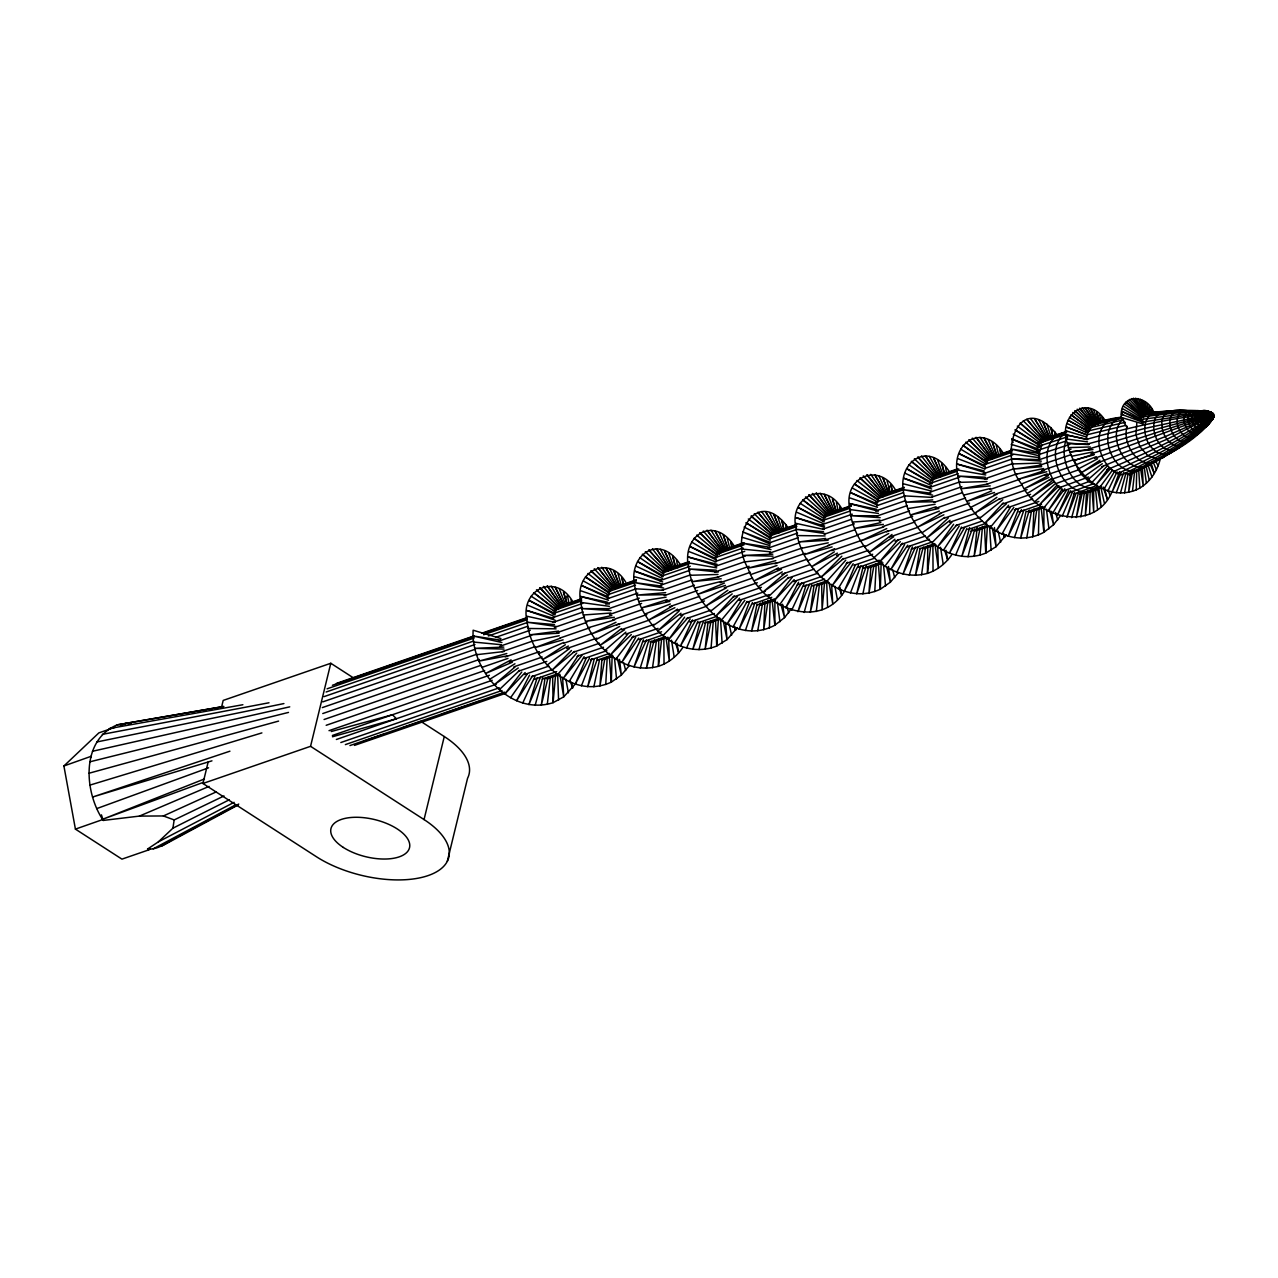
<?xml version="1.0" encoding="UTF-8"?>
<svg xmlns="http://www.w3.org/2000/svg" width="1278" height="1278" viewBox="0 0 1278 1278"><rect width="100%" height="100%" fill="white"/><g stroke="black" fill="none" stroke-linecap="round" stroke-linejoin="round"><path stroke-width="1.5" d="M774.899 600.005L774.867 625.214C736.559 645.837 693.954 606.842 688.97 568.966C680.184 535.274 714.881 514.091 734.69 546.792M1043.918 507.094L1043.886 532.303C1005.578 552.927 962.973 513.932 957.989 476.055C949.203 442.364 983.9 421.181 1003.709 453.882M1137.436 471.294C1163.395 455.735 1198.397 442.635 1213.685 415.526C1212.774 411.053 1207.007 411.724 1203.636 410.989C1183.412 409.535 1163.06 410.941 1142.995 413.545M658.761 638.84L658.41 666.301C619.718 676.749 584.445 638.792 580.899 602.433C573.534 572.049 608.456 553.246 625.677 582.049M927.78 545.93L927.429 573.391C888.737 583.838 853.464 545.882 849.918 509.523C842.202 476.678 880.622 460.719 896.389 491.631M789.165 529.22C758.621 484.298 727.549 534.651 747.997 568.183C760.234 606.906 819.438 631.843 844.502 591.251M1057.018 434.728C1018.965 387.266 996.968 454.76 1021.569 483.915C1037.113 519.651 1095.581 532.495 1112.339 491.056M769.42 627.897L770.075 600.484M1038.439 534.987L1039.094 507.574M1089.623 514.219L1090.166 490.72M1104.895 420.079C1086.859 392.314 1057.353 416.82 1067.402 443.29C1073.121 472.988 1105.007 502.574 1136.254 489.857L1136.717 470.288M612.114 656.541L611.315 682.132C572.145 700.296 531.073 660.327 527.223 622.242C518.692 589.382 556.968 571.362 573.471 602.944M881.133 563.63L880.334 589.222C841.164 607.385 800.092 567.416 796.242 529.332C787.711 496.471 825.987 478.451 842.49 510.034M1127.196 427.986L1121.317 417.459C1118.889 394.215 1145.807 393.065 1153.667 411.82M764.899 602.05L763.685 629.798L768.094 600.468M1033.918 509.139L1032.704 536.888L1036.809 509.507M1086.444 492.142L1085.341 515.833L1088.329 490.576M605.756 684.497L607.226 656.764M874.775 591.586L876.245 563.854M718.348 619.319L716.734 646.013C679.081 661.109 641.157 624.638 635.39 588.791C625.948 556.074 659.176 531.792 680.184 564.413M987.367 526.408L985.753 553.102C948.1 568.199 910.176 531.728 904.409 495.88C894.967 463.163 928.195 438.881 949.203 471.502M224.001 795.954L174.175 819.933L163.392 815.955L139.398 816.099L103.262 820.428C84.156 792.28 80.402 740.297 117.193 724.866L223.283 706.542M601.906 659.304L599.909 686.062L604.877 658.585M870.925 566.394L868.928 593.152L873.896 565.675M1199.675 410.941C1191.192 408.64 1189.994 421.309 1194.706 425.862C1200.218 433.913 1207.087 425.989 1210.953 421.117C1215.793 416.963 1210.266 420.59 1208.94 416.66C1207.438 414.248 1210.074 410.685 1212.614 413.018L1201.128 410.781L1182.869 410.845C1172.341 416.772 1177.805 434.68 1188.348 437.539C1199.115 437.044 1206.624 425.494 1213.413 417.97M1100.422 487.285C1074.207 495.848 1056.187 457.588 1067.657 436.772L1042.033 445.175L1040.1 449.584L1038.487 459.936L1071.044 449.121M711.047 648.058L713.284 621.284M980.066 555.147L982.462 526.456M555.515 675.695L553.086 702.676C510.705 716.351 470.815 670.662 473.132 630.214L500.944 638.553M824.534 582.784L822.105 609.766L821.626 582.656M1130.567 471.358L1128.602 492.302L1132.564 471.438M707.964 622.37L705.121 649.304L711.127 621.028M977.175 527.542L974.14 556.393L980.146 528.118M1132.5 491.295L1134.784 470M547.303 704.402L550.371 677.436M816.322 611.491L819.39 584.525M661.669 639.096L658.41 666.301C668.298 663.122 676.733 656.349 682.596 647.85M930.688 546.185L927.429 573.391C937.317 570.212 945.752 563.438 951.615 554.94M544.987 678.267L541.281 705.312L548.198 677.052M814.006 585.372L810.3 612.402L817.217 584.142M1211.768 412.634L1212.934 413.257L1209.962 412.554C1217.327 420.222 1204.93 427.443 1199.675 431.517C1187.613 433.817 1182.805 408.481 1196.815 410.877L1190.185 410.877M652.515 667.707L656.445 640.597M921.534 574.796L925.464 547.687M1080.9 516.951L1084.543 491.774M149.798 848.943L148.839 849.854L147.577 849.023L158.408 841.819L172.897 828.208L174.175 819.933M651.013 641.189L646.444 668.282L654.272 640.086M920.032 548.278L915.463 575.372L923.291 547.176M1080.613 492.461L1076.332 517.558L1082.306 493.1M757.71 630.869L762.854 601.73M1026.729 537.958L1031.522 510.769M1124.576 492.877L1128.107 473.595M757.039 604.031L751.576 631.124L760.33 603.04M1026.058 511.12L1020.595 538.214L1029.349 510.13M593.871 686.813L599.542 659.592M862.89 593.903L868.561 566.681M594.046 659.704L587.688 686.733L597.369 658.841M863.065 566.793L856.707 593.823L866.388 565.93M1120.95 417.187C1107.131 419.312 1087.578 421.724 1086.284 439.424C1126.924 428.242 1168.252 418.21 1210.282 414.264L1144.737 428.449L1087.754 443.945M1127.212 426.277C1121.285 443.418 1139.656 472.572 1158.491 459.808L1143.49 467.636M1136.813 423.114L1135.918 434.808L1139.976 446.789L1147.884 455.703L1157.389 458.946L1163.268 457.476L1190.377 439.584L1207.071 425.622L1211.32 419.408M420.909 721.463L444.281 736.543L424.04 819.565A80.865 38.212 13.7 0 1 428.194 875.558A80.865 38.212 13.7 0 1 316.433 856.739L202.946 783.478L208.154 762.007L211.956 760.841M699.018 649.719L705.744 621.811M968.037 556.809L974.763 528.9M221.318 708.124L223.187 700.424L330.794 663.266L354.166 678.346M202.946 783.478L310.554 746.32L330.794 663.266M447.332 861.26L467.572 778.238A80.865 38.212 13.7 0 0 444.281 736.543M1160.328 458.658C1157.245 471.806 1148.842 484.25 1136.254 489.857M700.056 622.402L692.804 649.304L703.411 621.651M969.603 527.574L961.823 556.393L972.43 528.741M1212.487 419.456C1216.4 410.765 1200.298 408.049 1196.4 413.273C1191.144 422.171 1205.17 433.338 1209.579 422.523M535.131 705.392L542.783 677.58M804.15 612.481L811.802 584.669M1071.651 517.67L1078.281 493.564M1120.471 493.02L1126.078 472.636M1209.276 412.059C1196.559 404.167 1195.569 427.747 1207.502 424.983C1209.036 422.89 1215.57 417.666 1213.094 415.989L1209.835 417.97L1208.301 414.28L1213.509 413.896L1209.18 413.177L1211.32 418.321L1214.084 415.606L1209.483 416.676M1213.812 416.979L1214.1 416.037L1212.742 419.088M537.064 677.931L528.9 704.657L540.434 677.308M806.083 585.02L797.919 611.747L809.453 584.397M1074.494 492.477L1066.922 517.27L1076.124 493.372M640.246 668.043L648.825 640.374M909.265 575.132L917.844 547.463M1212.135 419.376C1216.273 416.372 1207.806 423.881 1207.055 417.411C1205.138 414.216 1208.573 409.855 1211.927 412.794C1202.678 406.1 1202.103 423.721 1210.585 421.58L1212.598 417.714C1189.642 443.418 1157.421 459.09 1127.18 474.617M643.329 639.767L634.016 666.972L646.476 639.974M912.348 546.856L903.035 574.062L915.495 547.064M745.362 630.549L754.851 603.088M1014.381 537.639L1023.87 510.178M1119.624 471.614L1112.116 492.03L1121.173 472.876M1116.301 492.749L1123.825 472.477M749.371 602.257L739.131 629.159L752.518 602.577M1018.39 509.347L1008.15 536.249L1021.537 509.666M581.458 685.823L591.874 658.649M850.477 592.912L860.893 565.739M1129.337 474.905C1158.475 459.281 1191.911 444.504 1212.263 417.682C1186.958 443.194 1153.539 459.169 1121.685 474.937M1213.765 416.708L1212.199 419.775L1212.982 418.513M586.41 657.579L575.244 684.129L589.557 658.01M855.429 564.668L844.263 591.219L858.576 565.1M686.574 648.074L697.916 621.22M955.593 555.163L966.935 528.309M1062.178 516.36L1072.753 491.295M1211.288 418.912L1211.911 417.555C1184.626 442.092 1150.599 457.923 1117.755 473.611C1097.738 464.761 1089.415 425.846 1114.272 418.561M1068.68 490.544L1057.433 514.97L1070.788 490.72M522.686 703.108L534.955 676.637M692.484 619.926L680.391 646.061L695.599 620.469M791.705 610.197L803.974 583.726M961.503 527.031L949.41 553.15L964.618 527.558M1197.71 432.252L1195.281 435.862L1180.393 445.99L1184.946 443.45L1187.214 440.575M1107.946 490.88L1117.052 471.838M1203.541 428.481L1204.036 427.411L1201.735 429.232M1210.953 421.117C1203.509 431.405 1196.543 406.116 1208.413 412.443M529.555 675.119L516.552 700.775L532.654 675.758M627.817 665.103L640.997 639.08M798.574 582.209L785.571 607.865L801.673 582.848M896.836 572.193L910.016 546.169M1210.825 418.753L1211.576 417.363C1182.294 440.511 1147.676 456.006 1113.937 471.406M732.981 626.987L747.071 601.443M1002 534.076L1016.09 508.532M635.645 637.339L621.747 662.483L638.728 638.089M904.664 544.444L890.766 569.573L907.747 545.179M1206.112 425.686L1209.052 422.427M569.141 681.637L584.126 656.652M838.16 588.727L853.145 563.742M1052.753 513.085L1066.731 489.762M1103.825 489.33L1114.815 471.007M741.384 600.149L726.974 624.063L744.818 600.341M1010.403 507.238L995.993 531.153L1013.837 507.43M737.406 627.578L727.086 639.575L716.734 646.013L715.552 621.22M1006.425 534.667L996.105 546.664L985.753 553.102L984.475 526.408M1210.362 418.497L1211.256 417.107C1178.955 439.153 1142.58 454.585 1106.732 469.857M887.795 489.793L891.022 484.793L892.076 490.64M565.307 598.743L567.432 595.484L568.934 603.04M674.353 643.281L690.216 618.887M943.372 550.371L959.235 525.977M1062.29 489.027L1048.152 510.753L1064.814 488.787M578.487 655.135L563.215 678.442L581.905 655.454M847.506 562.224L832.234 585.532L850.924 562.544M1211.736 420.111L1212.614 418.769M772.12 600.213L774.867 625.214L784.548 617.609L791.401 608.727M1041.139 507.302L1043.886 532.303L1053.567 524.699L1060.42 515.833M1199.802 431.485L1190.377 439.584L1183.093 443.546M1201.176 430.414L1188.636 439.856M576.41 682.835L563.726 696.845L553.086 702.676L552.655 677.516M510.577 697.724L527.303 673.969M779.596 604.813L796.322 581.075M684.625 617.162L668.522 639.799L688.027 617.593M953.644 524.252L937.541 546.888L957.046 524.683M1211.209 420.302L1212.199 418.928M1099.767 487.381L1112.611 469.953M609.318 656.62L611.315 682.132L621.348 675.104L629.511 665.359M878.337 563.71L880.334 589.222L890.367 582.193L898.53 572.448M1108.745 467.876L1095.837 485.049L1110.486 468.691M1209.947 418.146L1210.969 416.788L1166.974 439.265L1101.62 466.821M615.852 659.129L633.441 636.093M884.871 566.218L902.46 543.182M521.775 672.036L504.842 693.97L525.162 672.563M792.009 577.56L773.861 601.059L794.181 579.653M721.191 620.437L739.595 598.152M990.21 527.526L1008.614 505.241M1043.695 507.973L1060.884 487.174M627.977 633.936L610.245 655.119L631.332 634.591M898.258 539.524L879.264 562.208L900.351 541.68M557.543 674.56L576.761 653.058M826.562 581.65L845.78 560.147M1056.539 485.704L1039.397 504.794L1059.095 485.848M734.211 595.804L715.696 616.188L737.534 596.554M1003.23 502.893L984.715 523.277L1006.553 503.644M1209.547 417.714L1210.729 416.404L1165.216 436.629L1098.745 462.492M1152.596 461.949C1130.487 482.125 1105.039 438.45 1121.764 420.27L1086.124 428.561M1172.437 450.926L1159.945 458.978M1092.035 482.365L1106.764 466.486M662.962 635.661L682.979 615.006M931.981 542.751L951.998 522.095M571.458 650.518L552.176 670.055L574.749 651.365M841.851 556.202L821.195 577.145L843.768 558.454M499.426 689.593L519.651 670.311M768.445 596.682L788.67 577.4M148.839 849.854L121.937 859.135L75.418 829.118L63.9 765.985L98.885 732.869L115.02 727.294M91.265 756.256L63.9 765.985M102.559 819.613L75.418 829.118M1192.086 437.571L1170.313 453.211L1161.59 457.364M679.193 610.948L657.755 630.949L681.014 613.232M948.212 518.037L926.774 538.038L950.033 520.322M1066.715 431.437L1051.395 436.517L1038.167 444.888M1171.99 410.989L1148.091 412.858L1140.136 417.171C1163.459 414.455 1187.262 410.494 1210.745 413.241L1178.747 414.551L1140.008 419.599M1209.212 417.203L1210.522 416.005L1094.559 458.371M1159.146 411.995C1140.152 412.091 1141.941 439.999 1153.363 449.281C1167.389 463.243 1181.639 443.386 1193.78 436.932M604.957 650.518L625.9 632.131M873.976 557.607L894.92 539.22M1035.308 501.216L1054.765 484.154M1088.409 479.346L1103.361 466.23M515.082 666.908L494.362 684.657L518.293 667.947M785.571 572.72L763.381 591.746L787.312 575.036M710.552 611.347L732.198 593.903M979.571 518.437L1002.767 499.746M1052.784 480.288L1031.442 497.302L1053.775 481.982M1213.094 415.989L1214.036 415.158L1212.598 414.503L1208.972 415.43M621.459 628.584L600.069 645.374L624.638 629.719M892.012 534.476L869.088 552.479L893.657 536.808M547.208 665.023L569.509 648.553M816.227 572.113L838.528 555.642M1037.161 451.741L1040.1 449.584L1065.756 441.118M1199.643 432.347L1192.39 437.028M727.885 590.228L705.855 606.044L731.016 591.442M996.904 497.318L974.874 513.133L1000.035 498.532M1084.974 476.039L1102.323 463.722M652.946 625.725L677.516 609.127M921.965 532.814L944.889 517.318M1099.943 460.256L1081.763 472.461L1100.582 461.789M565.339 644.735L542.687 659.544L568.406 646.045M834.358 551.824L811.706 566.633L837.425 553.134M147.577 849.023C158.504 849.998 166.859 842.234 176.029 837.713M1037.369 448.083L1042.033 445.175L1036.873 446.741M1178.827 446.965L1174.131 449.92L1179.035 447.46M489.746 679.257L514.954 663.761M758.765 586.346L782.296 571.873M1027.847 493.084L1051.379 478.627M671.845 606.315L648.617 620.07L674.864 607.705M940.864 513.405L917.636 527.159L943.883 514.794M595.644 639.815L619.734 626.396M864.663 546.904L888.753 533.501M1048.295 475.64L1024.557 488.611L1049.03 477.365M161.587 846.212L238.363 804.852M179.511 835.844L209.129 819.949M212.611 818.08L238.746 804.054M153.248 848.816L235.567 804.9M511.088 659.863L485.608 673.458L512.35 662.228M778.414 567.863L754.627 580.547L781.369 569.317M1078.808 468.659L1097.61 458.802M158.408 841.819L234.114 802.328M172.897 828.208L229.353 799.756M701.606 600.309L726.223 587.992M970.625 507.398L997 494.187M1160.089 459.026L1163.268 457.476M616.012 622.29L591.714 633.888L618.903 623.824M886.756 528.565L860.733 540.977L887.922 530.913M1088.089 449.201L1144.992 432.236L1210.266 414.695L1208.573 414.871M163.392 815.955L215.998 792.009M1167.389 453.914L1172.645 451.533M1037.848 442.987L1064.814 432.875C1039.685 454.201 1069.51 508.836 1100.917 487.062L1083.792 493.532M538.645 653.681L563.758 642.451M807.664 560.77L834.566 548.741M139.398 816.099L209.065 786.401M724.434 583.056L697.9 594.286L725.489 585.388M991.696 490.896L966.919 501.375L994.508 492.477M204.448 778.957L102.464 819.342L203.378 782.344M644.799 614.095L670.359 603.983M913.818 521.184L939.378 511.072M1021.569 483.915L1047.129 473.803M1076.124 464.665L1096.205 456.709M1140.519 469.809C1113.489 479.554 1094.655 430.766 1119.129 417.714L1098.074 422.395M1099.671 486.487L1079.686 494.059M1046.315 439.009L1067.306 431.549M1088.616 476.982L1059.542 487.637C1044.414 473.994 1039.861 438.993 1063.919 432.651M1073.712 494.187L1097.131 485.384L1092.93 483.963L1069.398 492.733M1039.685 440.958L1055.404 435.526L1043.663 439.217M1092.93 483.963L1088.824 481.614L1063.504 490.944M1198.349 433.258C1186.719 437.364 1178.268 416.436 1188.939 410.781L1211.592 412.778L1210.378 412.315M560.371 638.201L535.163 647.547L563.119 639.847M829.39 545.291L804.181 554.636L832.138 546.936M96.777 808.591L208.554 767.806M1088.824 481.614L1081.476 474.442L1055.963 483.579M1081.476 474.442L1078.44 469.873L1049.446 480.081M482.014 667.372L507.989 658.394M751.033 574.461L777.008 565.483M1045.212 475.496L1075.98 464.841L1078.44 469.873M120.404 725.441L125.787 723.588M336.386 683.426L474.106 635.869M481.662 633.265L526.935 617.625M559.013 606.555L581.65 598.727M613.712 587.656L636.364 579.829M666.541 569.413L689.177 561.585M721.255 550.514L743.892 542.687M774.085 532.271L796.721 524.443M828.799 513.373L851.436 505.545M881.612 495.129L904.265 487.301M936.327 476.231L957.078 469.058M989.156 457.987L1011.793 450.175M332.408 685.28L473.914 636.412M483.34 633.153L526.744 618.169M555.035 608.392L581.442 599.27M609.75 589.493L636.156 580.372M662.579 571.25L688.986 562.128M717.293 552.352L743.7 543.23M770.107 534.108L796.529 524.986M824.821 515.226L851.244 506.104M879.536 496.327L904.057 487.861M932.365 478.084L958.772 468.962M985.194 459.84L1011.601 450.719M340.619 682.74L400.669 661.988M402.554 661.333L474.09 636.636M483.499 633.393L526.792 618.44M560.675 606.731L581.378 599.574M617.146 587.225L634.08 581.378M669.848 569.029L688.666 562.528M724.434 550.179L741.384 544.316M777.136 531.967L795.97 525.466M831.738 513.117L848.672 507.27M884.44 494.921L903.258 488.42M939.026 476.055L955.96 470.208M993.613 457.204L1012.432 450.703M327.072 688.826L474.218 637.994M483.659 634.735L527.047 619.75M553.454 610.628L581.762 600.868M608.168 591.746L636.476 581.969M662.883 572.848L689.305 563.726M715.712 554.604L744.004 544.827M770.426 535.706L796.833 526.584M823.256 517.462L849.662 508.34M877.954 498.564L904.377 489.442M930.783 480.32L957.206 471.199M985.498 461.422L1011.904 452.3M326.13 692.005L473.275 641.173M488.372 635.965L527.99 622.29M552.511 613.807L582.704 603.392M607.226 594.925L635.533 585.148M661.94 576.027L690.248 566.25M714.769 557.783L743.061 548.006M769.484 538.885L795.89 529.763M822.313 520.641L850.605 510.865M875.126 502.398L903.434 492.621M929.841 483.499L958.149 473.723M982.67 465.256L1012.847 454.824M324.021 696.638L474.953 644.511M495.704 637.339L527.782 626.268M552.304 617.785L582.496 607.369M607.018 598.903L635.326 589.126M659.847 580.659L690.04 570.228M714.562 561.761L744.739 551.329M769.276 542.862L797.568 533.086M820.204 525.274L852.282 514.187M876.804 505.721L905.112 495.944M929.633 487.477L959.826 477.045M984.348 468.579L1012.639 458.802M322.743 701.894L475.56 649.128M498.196 641.3L530.274 630.23M552.911 622.402L583.103 611.986M605.74 604.159L637.818 593.088M660.454 585.26L690.631 574.844M715.169 566.378L745.346 555.946M767.982 548.134L798.175 537.703M822.697 529.236L851.004 519.459M875.526 510.992L905.719 500.561M930.24 492.094L960.417 481.662M983.07 473.85L1013.246 463.419M322.312 707.613L477.029 654.176M499.666 646.364L531.728 635.278M554.38 627.466L584.557 617.034M607.194 609.223L639.272 598.136M661.908 590.324L692.101 579.892M714.737 572.081L744.93 561.649M769.452 553.182L799.629 542.751M824.166 534.284L854.343 523.868M876.98 516.04L907.172 505.625M931.694 497.142L961.887 486.726M984.523 478.899L1014.716 468.483M322.759 713.555L479.362 659.464M501.998 651.652L532.175 641.221L559.221 635.725M556.713 632.754L586.89 622.338M609.526 614.51L641.604 603.44M664.24 595.612L694.433 585.196M717.07 577.368L749.148 566.298M771.784 558.47L801.961 548.054M824.614 540.227L854.79 529.811M879.312 521.344L909.505 510.912M934.026 502.446L962.334 492.669M986.856 484.202L1017.048 473.771M1041.65 470.592L1074.191 459.489M324.069 719.514L480.656 665.439M505.177 656.972L535.37 646.54M559.892 638.073L590.085 627.642M612.721 619.83L642.914 609.398M665.55 601.587L697.612 590.516M720.265 582.688L750.442 572.256M774.979 563.79L805.156 553.374M827.793 545.546L857.985 535.131M882.507 526.648L912.7 516.232M935.336 508.404L965.529 497.989M990.051 489.506L1020.227 479.09M326.178 725.297L484.65 670.567M509.187 662.084L539.364 651.668M563.902 643.201L592.193 633.425M616.715 624.958L646.908 614.526M669.544 606.715L699.737 596.283M724.259 587.816L752.55 578.039M777.088 569.573L807.265 559.141M831.802 550.674L861.979 540.243M886.517 531.776L914.808 521.999M939.33 513.532L969.523 503.101M994.044 494.634L1022.352 484.857M329.021 730.665L489.394 675.279M513.916 666.812L542.207 657.036M566.745 648.569L596.922 638.137M621.459 629.671L649.751 619.894M676.158 610.772L704.466 600.995M728.987 592.529L757.295 582.752M781.816 574.285L810.108 564.509M836.531 555.387L864.823 545.61M889.36 537.143L917.652 527.367M944.059 518.245L972.366 508.484M998.773 499.363L1027.081 489.586M332.392 735.473L492.222 680.279M518.564 671.174L546.808 661.429M573.167 652.323L599.51 643.217M625.869 634.128L654.096 624.367M680.455 615.277L706.814 606.171M733.157 597.066L761.4 587.321M787.743 578.215L814.102 569.109M842.33 559.365L868.689 550.259M895.047 541.153L921.39 532.063M949.634 522.303L975.977 513.197M1002.335 504.107L1030.563 494.346M336.37 739.483L496.199 684.289M524.443 674.528L548.901 666.078M577.145 656.333L603.488 647.227M631.731 637.482L658.074 628.377M686.318 618.632L710.792 610.181M739.019 600.42L765.378 591.315M793.606 581.57L818.08 573.119M846.324 563.374L872.666 554.269M900.91 544.508L925.368 536.057M955.497 525.657L979.97 517.207M1008.198 507.462L1032.672 499.011M340.827 742.534L499.299 687.804M531.376 676.733L552.128 669.56M584.206 658.489L606.842 650.662M638.904 639.591L661.557 631.779M689.848 622.003L714.37 613.52M746.448 602.449L769.084 594.637M797.392 584.861L821.914 576.394M853.992 565.307L874.743 558.151M906.805 547.064L929.457 539.252M961.519 528.165L982.271 521.009M1014.349 509.922L1038.87 501.455M345.364 744.611L501.966 690.519M534.028 679.449L556.665 671.637M590.628 659.895L609.494 653.393M643.457 641.652L664.209 634.495M698.171 622.769L717.038 616.252M752.886 603.871L771.752 597.353M803.814 586.267L824.566 579.11M858.528 567.384L879.28 560.211M911.358 549.141L932.109 541.968M967.957 529.587L986.824 523.069M1018.901 511.999L1041.538 504.171M349.948 745.569L504.65 692.149M542.383 679.113L557.48 673.905M597.098 660.215L612.194 655.007M649.927 641.971L665.023 636.764M704.641 623.073L719.738 617.865M757.471 604.829L774.452 598.967M812.185 585.931L827.265 580.723M863.113 568.343L881.98 561.825M919.713 548.789L934.809 543.581M970.657 531.201L987.638 525.338M1027.256 511.663L1042.353 506.439M364.198 741.08L384.95 733.907M403.816 727.39L420.797 721.527M441.549 714.354L481.183 700.679M354.405 745.409L505.737 693.283M546.856 678.938L560.052 674.385M601.555 660.055L613.28 656.141M652.499 642.451L667.995 637.243M709.098 622.913L720.824 618.999M760.043 605.309L775.522 600.101M816.642 585.771L828.352 581.857M867.57 568.183L883.066 562.975M924.17 548.629L935.895 544.732M975.114 531.041L990.61 525.833M1029.828 512.143L1045.324 506.935M1043.87 439.105L1051.395 436.517M1038.838 465.543L1071.395 454.569M1038.902 454.553L1069.734 444.409M1044.525 470.496L1018.933 479.042L1046.826 471.71M229.928 751.192L92.559 797.041L208.154 762.007M1090.981 453.882L1210.282 415.126L1208.621 415.478M1036.602 450.703L1040.1 449.584M936.151 506.759L910.559 514.954L938.835 508.468M667.132 599.67L641.54 607.865L669.816 601.379M1039.637 441.086L1047.768 438.53M1093.936 454.153L1073.744 460.511L1094.08 454.808M1066.795 434.185L1037.912 443.466M89.939 785.107L261.894 732.901M857.362 534.795L883.705 526.967M588.343 627.706L614.686 619.878M332.456 736.767L396.436 718.747L392.458 714.737L331.226 731.527M1085.501 431.597L1125.279 422.267M89.061 773.222L278.588 721.096M775.81 560.627L747.997 568.183L776.561 562.879M506.791 653.537L478.978 661.093L507.542 655.79M1089.128 425.782L1122.707 418.178M1088.968 424.839L1104.543 421.468M1087.402 434.712L1125.614 425.398M963.772 495.113L990.466 488.452M694.753 588.024L721.447 581.362M89.907 761.8L288.493 712.421M1208.621 414.312L1210.378 413.88L1184.658 415.622L1142.212 422.107M1182.869 410.845L1193.716 410.845M92.479 751.272L289.739 706.846M880.83 522.59L854.567 528.469L883.37 524.379M611.811 615.501L585.548 621.38L614.351 617.29M1212.598 414.503L1213.733 414.296L1212.982 413.816M1118.106 418.561L1121.397 417.89M1071.667 456.262L1092.85 451.933M1016.649 474.058L1043.631 468.547M801.274 548.326L828.24 542.815M96.665 742.007L283.908 703.571M102.32 734.355L268.987 702.772M109.253 728.572L242.884 704.721M987.766 484.042L961.232 488.739L990.21 485.88M718.747 576.953L692.213 581.65L721.191 578.79M117.193 724.866L223.89 706.462M907.891 508.612L935.113 504.267M638.872 601.523L666.094 597.177M1041.554 465.08L1014.748 468.978L1041.714 466.662M1206.991 424.184L1207.966 424.056M1208.748 413.784L1210.538 413.529L1208.956 413.321M1147.916 413.337L1151.222 412.89M825.732 538.421L798.974 541.936L828.112 540.274M558.63 631.076L529.955 634.846L559.093 633.185M1090.997 449.233L1069.91 451.949L1092.946 449.584M1142.468 415.046L1181.271 411.692M1174.514 449.904C1152.405 454.121 1143.842 407.698 1169.386 411.979M745.569 561.793L773.014 558.63M476.55 654.703L503.995 651.54M1180.872 445.655C1169.482 447.284 1161.798 434.472 1161.878 424.376C1160.728 409.551 1177.981 408.848 1188.412 410.909M1145.136 413.577L1176.239 411.037L1210.985 413.018L1209.228 412.922M1186.735 441.533C1170.249 444.377 1161.798 411.58 1180.393 410.589M932.78 499.874L905.83 502.206L935.065 501.759M665.694 592.625L636.811 595.117L666.046 594.669M852.378 522.079L879.983 520.098M583.359 614.99L610.964 613.009M772.807 554.173L743.764 555.419L773.062 556.154M503.788 647.083L474.745 648.329L504.043 649.064M1068.488 447.604L1090.262 446.965M1013.246 463.898L1040.963 463.083M959.299 482.365L987.015 481.55M690.28 575.276L717.996 574.461M878.034 515.737L850.828 515.721L880.143 517.654M609.015 608.647L581.809 608.632L611.124 610.564M797.28 535.562L825.077 535.929M528.261 628.472L556.058 628.84M1039.461 459.617L1012.128 458.85L1041.282 461.166M985.242 477.237L957.989 476.055L987.271 479.17M716.223 570.148L688.97 568.966L718.252 572.081M1088.872 444.233L1067.402 443.29L1088.776 444.648M904.409 495.88L932.221 497.398M635.39 588.791L663.202 590.308M1202.294 411.069L1206.608 412.379M823.511 531.664L796.242 529.332L825.428 533.597M554.492 624.575L527.223 622.242L556.409 626.508M125.851 723.396L131.315 723.875M742.598 549.141L770.41 551.808M473.579 642.051L501.391 644.719M930.831 493.212L903.61 489.73L932.668 495.129M661.812 586.123L634.591 582.64L663.649 588.04M1066.683 439.041L1087.578 441.884M1011.425 453.866L1039.925 457.764M849.918 509.523L878.417 513.421M580.899 602.433L609.398 606.331M769.388 547.208L742.055 543.07L770.953 549.604M500.369 640.118L473.036 635.981L501.934 642.514M1038.695 453.434L1011.122 449.041L1039.813 455.958M957.334 469.937L985.737 474.969M688.315 562.847L716.718 567.879M1087.578 439.376L1066.299 434.903L1087.37 439.648M876.66 509.283L849.63 503.564L878.305 511.184M607.641 602.194L580.611 596.475L609.286 604.095M795.827 523.309L824.086 529.475M526.808 616.22L555.067 622.386M984.156 470.911L957.302 464.106L985.721 472.78M717.054 564.317L688.283 557.016L716.702 565.691M903.45 483.819L931.502 491.087M634.431 576.729L662.483 583.998M824.598 526.057L796.05 517.622L824.166 527.335M553.678 618.392L527.031 610.533L555.147 620.245M1121.317 417.459L1143.57 424.12M1066.267 430.91L1086.667 437.028M1011.217 444.377L1039.046 452.716M742.151 537.303L769.963 545.642M1212.614 413.353L1210.841 412.315M1117.755 473.611L1120.375 474.489M930.304 487.19L903.913 478.291L931.678 489.011M661.285 580.1L634.894 571.186L662.659 581.921M849.966 497.941L877.507 507.334M580.947 590.851L608.488 600.245M1121.429 414.312L1143.634 422.555M1087.115 434.871L1066.571 427.124L1086.843 434.983M1013.087 442.507L1011.872 439.025L1037.976 448.945M770.81 542.559L742.853 531.936L770.171 544.109M957.877 458.642L985.098 469.042M688.858 551.553L716.079 561.953M877.363 503.947L850.908 492.749L877.858 505.385M608.344 596.858L581.889 585.659L608.839 598.296M796.865 512.334L823.719 523.724M527.846 605.245L554.7 616.635M1122.643 414.807L1121.844 411.356L1142.947 420.686M1011.872 439.025L1039.222 451.182M1067.226 423.577L1086.604 432.619M985.114 465.815L959.043 453.642L985.53 467.173M904.968 473.195L931.406 485.528M716.095 558.726L690.024 546.553L716.511 560.083M635.949 566.106L662.387 578.439M1212.199 413.832L1213.285 414.344M1121.844 411.356L1139.529 420.047M1013.15 434.137L1039.142 447.38M744.131 527.047L770.123 540.29M823.895 520.641L798.271 507.542L824.246 521.919M554.876 613.552L529.252 600.452L555.227 614.83M1088.361 431.405L1068.184 420.302L1088.856 431.804M852.41 488.068L877.922 502.19M583.391 580.979L608.903 595.101M931.742 482.621L906.581 468.627L932.013 483.819M662.723 575.515L637.562 561.537L662.994 576.729M1122.515 408.625L1142.516 419.983M960.768 449.201L985.753 464.138M691.749 542.112L716.734 557.048M1039.637 444.648L1014.988 429.791L1039.845 445.75M770.618 537.543L745.969 522.702L770.826 538.661M1123.442 406.164L1141.35 417.698M1069.446 417.347L1088.984 429.935M800.204 503.324L824.63 519.06M531.185 596.235L555.611 611.97M310.554 746.32L424.04 819.565M91.105 756.88L90.946 757.519M103.262 820.428L101.425 814.853M878.561 499.634L854.455 483.979L878.689 500.656M609.542 592.545L585.436 576.889L609.67 593.567M908.722 464.665L932.557 481.119M639.703 557.575L663.538 574.03M987.575 462.492L963.021 445.367L986.6 462.7M716.91 554.269L694.002 538.278L717.581 555.611M1203.445 411.596L1204.547 412.379M1124.624 403.992L1143.57 417.666M1088.584 427.731L1071.012 414.727L1089.767 428.625M1017.32 426.101L1040.516 443.258M748.301 518.996L771.497 536.169M824.949 516.456L802.632 499.762L825.54 517.718M555.93 609.366L533.613 592.673L556.521 610.628M856.979 480.544L879.504 498.34M587.96 573.455L610.485 591.251M933.02 478.707L911.342 461.358L933.531 479.889M664.001 571.617L642.323 554.269L664.512 572.8M1059.542 487.637L1062.178 489.841M1072.833 412.474L1089.543 426.548M965.721 442.204L986.983 460.112M696.702 535.115L719.482 554.301M1041.139 441.022L1020.116 423.082L1041.011 441.629M772.12 533.932L751.097 515.992L771.992 534.539M1142.037 416.293L1126.03 402.123L1142.756 415.51L1127.643 400.589M805.507 496.886L826.067 515.322M536.488 589.797L558.518 609.558M880.254 496.327L859.934 477.828L880.079 496.822M611.235 589.222L590.915 570.739L611.06 589.733M1090.613 425.59L1074.894 410.637L1090.358 425.414M914.377 458.786L934.218 477.7M645.358 551.697L665.199 570.611M988.437 458.77L968.836 439.792L988.213 459.169M720.824 553.039L699.817 532.702L719.194 552.08M1023.311 420.813L1042.385 440.127M754.292 513.724L773.366 533.038M827.633 514.219L808.766 494.778L827.345 514.507M558.614 607.13L539.747 587.688L558.326 607.401M1129.432 399.423L1143.81 414.887M1077.178 409.216L1091.556 424.679M863.273 475.863L882.874 496.95M594.254 568.774L612.545 588.455M935.863 476.822L917.78 456.981L935.544 476.982M668.138 571.138L648.761 549.891L667.787 571.33M972.302 438.13L989.284 457.54M703.283 531.041L721.575 551.952M1044.909 440.399L1026.825 419.328L1044.525 440.463M774.596 531.808L757.806 512.238L775.506 533.373M1131.381 398.608L1145.439 415.19M1093.441 424.887L1079.654 408.225L1093.265 424.871M812.361 493.452L829.789 514.619M543.342 586.362L560.77 607.529M882.89 494.554L866.899 474.697L882.523 494.506M615.117 588.982L597.88 567.608L614.702 588.934M1145.296 413.449L1133.474 398.193L1141.254 409.551M921.47 455.974L936.838 475.831M652.451 548.885L667.819 568.742M992.383 458.914L976.041 437.3L991.952 458.738M722.198 550.275L707.022 530.21L722.933 551.649M1082.274 407.698L1095.166 425.414M1030.611 418.641L1045.851 439.568M761.592 511.551L776.832 532.479M830.54 513.165L816.179 492.925L830.764 513.836M561.521 606.076L547.16 585.835L561.745 606.746M870.781 474.346L885.127 495.353M601.762 567.256L615.006 586.65M938.451 475.464L925.384 455.799L939.058 476.694M670.519 570.004L656.365 548.709L670.039 569.605M1095.438 423.769L1085.038 407.634L1095.342 423.913M979.986 437.268L992.415 456.693M710.967 530.178L723.396 549.604M1046.842 438.498L1034.589 418.785L1046.97 438.993M778.845 533.054L765.57 511.695L777.951 531.904M1135.679 398.161L1144.721 412.794M820.188 493.244L832.361 513.596M551.169 586.155L563.342 606.507M885.798 493.787L874.807 474.825L886.309 494.906M616.779 586.698L605.788 567.736L617.29 587.816M1155.248 460.559L1158.14 465.719M1137.963 398.528L1146.43 413.721M1087.882 408.033L1096.348 423.242M929.441 456.438L940.736 476.694M660.422 549.348L671.717 569.605M994.252 456.997L984.06 438.082L994.3 457.284M725.233 549.907L715.041 530.993L725.281 550.195M1038.695 419.759L1048.727 439.169M769.675 512.67L778.797 530.322M1140.295 399.279L1147.229 413.193M832.825 511.472L824.294 494.378L833.671 513.357M563.806 604.382L555.275 587.289L564.652 606.267M1098.313 424.504L1090.773 408.912L1097.451 423.05M878.929 476.119L887.283 493.596M609.91 569.029L618.264 586.506M1149.417 462.588L1154.306 473.499L1151.478 464.138M1148.139 412.826L1142.644 400.445L1146.558 411.356M988.198 439.712L995.386 456.086M719.179 532.622L726.367 548.997M1049.478 437.427L1042.816 421.548L1049.43 437.427M1153.459 462.7L1156.382 469.713M1093.696 410.254L1098.713 422.794M828.432 496.327L834.885 512.446M559.413 589.238L565.866 605.357M1003.262 533.789L1004.668 537.431L1003.741 533.597M734.243 626.699L735.649 630.342L734.722 626.508M619.622 585.835L614.031 571.154L619.558 585.771M1108.042 490.049L1110.039 495.433M937.685 460.176L943.052 475.065M668.666 553.086L674.033 567.975M1123.378 419.807L1124.672 423.465M839.199 588.024L841.707 595.213L840.125 587.688M570.18 680.934L572.688 688.123L571.506 682.484M1103.106 487.014L1107.387 499.506L1104.511 488.004M996.616 454.76L992.303 442.14L997.128 456.422M728.204 549.476L723.284 535.051L728.109 549.332M1074.782 461.278L1075.98 464.841M1100.134 422.794L1096.604 412.059L1100.118 423.178M1147.804 464.345L1151.941 477.029M1046.906 424.136L1051.011 436.868M777.887 517.047L781.992 529.779M944.761 550.626L947.685 560.004L945.944 550.275M675.742 643.537L678.666 652.914L676.925 643.185M836.467 512.174L832.505 499.075L836.371 511.983M566.873 603.216L563.486 591.986L567.352 604.893M1144.976 401.995L1148.299 413.002M1055.548 512.478L1057.705 519.874M787.072 607.242L788.686 612.785M887.108 481.135L890.303 492.445M618.089 574.046L621.284 585.356M1049.526 509.938L1053.567 524.699L1051.602 511.344M781.002 604.686L784.548 617.609L782.583 604.254M944.586 474.186L941.71 463.227L944.666 474.649M675.567 567.097L672.691 556.138L675.647 567.56M892.731 569.924L894.696 577.624M623.712 662.835L625.677 670.535M1147.293 403.912L1149.497 413.066M1099.463 414.312L1101.237 421.628M996.297 445.351L998.965 456.31M727.278 538.262L729.946 549.221M886.708 566.921L890.367 582.193L888.529 566.505M617.226 657.914L621.348 675.104L619.51 659.416M1145.919 465.176L1149.289 480.288M1100.598 486.263L1104.4 503.26M1052.976 436.932L1050.883 427.491L1052.88 436.677M998.102 531.025L1000.626 542.367M783.973 529.843L781.864 520.402L783.861 529.587M729.083 623.936L731.607 635.278M992.255 527.942L996.105 546.664L994.444 527.526M723.236 620.852L727.086 639.575L725.584 622.338M1097.179 487.062L1101.109 506.631L1098.745 486.998M836.451 502.589L837.953 510.13M834.869 586.251L837.457 599.909M565.85 679.161L568.438 692.82M623.408 585.5L622.003 577.704L623.313 585.26M1149.513 406.212L1150.903 413.912M891.022 484.793L892.332 492.349M829.087 582.768L832.745 603.935L831.627 584.365M560.068 675.679L563.726 696.845L562.608 677.276M1103.17 422.683L1102.243 416.995L1102.818 420.718M940.512 547.256L943.244 564.429M671.493 640.166L674.225 657.339M945.576 467.013L946.503 472.86M676.557 559.924L677.787 567.72M1140.535 468.243L1143.219 485.8L1142.388 468.052M935.001 544.492L938.34 568.167L937.764 547.208M665.982 637.402L669.321 661.077L668.698 638.217M1000.898 454.936L1000.131 449.281L1000.882 455.128M1144.337 467.684L1146.382 483.212M1046.442 509.251L1048.934 528.852M777.423 602.162L779.915 621.763M1152.069 412.586L1151.654 408.848L1151.734 412.81M1054.669 431.565L1055.293 437.172M785.65 524.475L786.066 528.213M1095.502 488.563L1097.53 509.602M883.529 565.036L885.558 586.059M614.51 657.946L616.539 678.969M840.541 510.673L840.173 506.791L840.477 510.497M571.154 599.701L571.458 603.408M1092.083 490.672L1093.696 512.143L1093.664 488.851M989.571 526.824L991.121 550.259M720.552 619.734L722.102 643.169M1138.73 470.352L1139.848 488.02M826.674 581.362L827.601 607.226M557.655 674.273L558.582 700.136M932.876 544.14L933.052 571.17M663.873 638.984L664.033 664.081M1213.205 417.491L1212.391 418.385L1213.205 417.491M940.928 473.962L933.563 457.907L940.912 474.058M672.723 568.646L664.544 550.818L672.707 568.758M780.459 530.338L773.797 514.459L780.411 530.338M888.641 492.925L883.05 478.244L888.577 492.861M731.879 547.847L731.112 542.191L731.863 548.038M343.335 847.442A40.433 19.106 13.7 0 0 408.784 849.71A40.433 19.106 13.7 0 0 358.591 817.313A40.433 19.106 13.7 0 0 343.335 847.442"/></g></svg>
